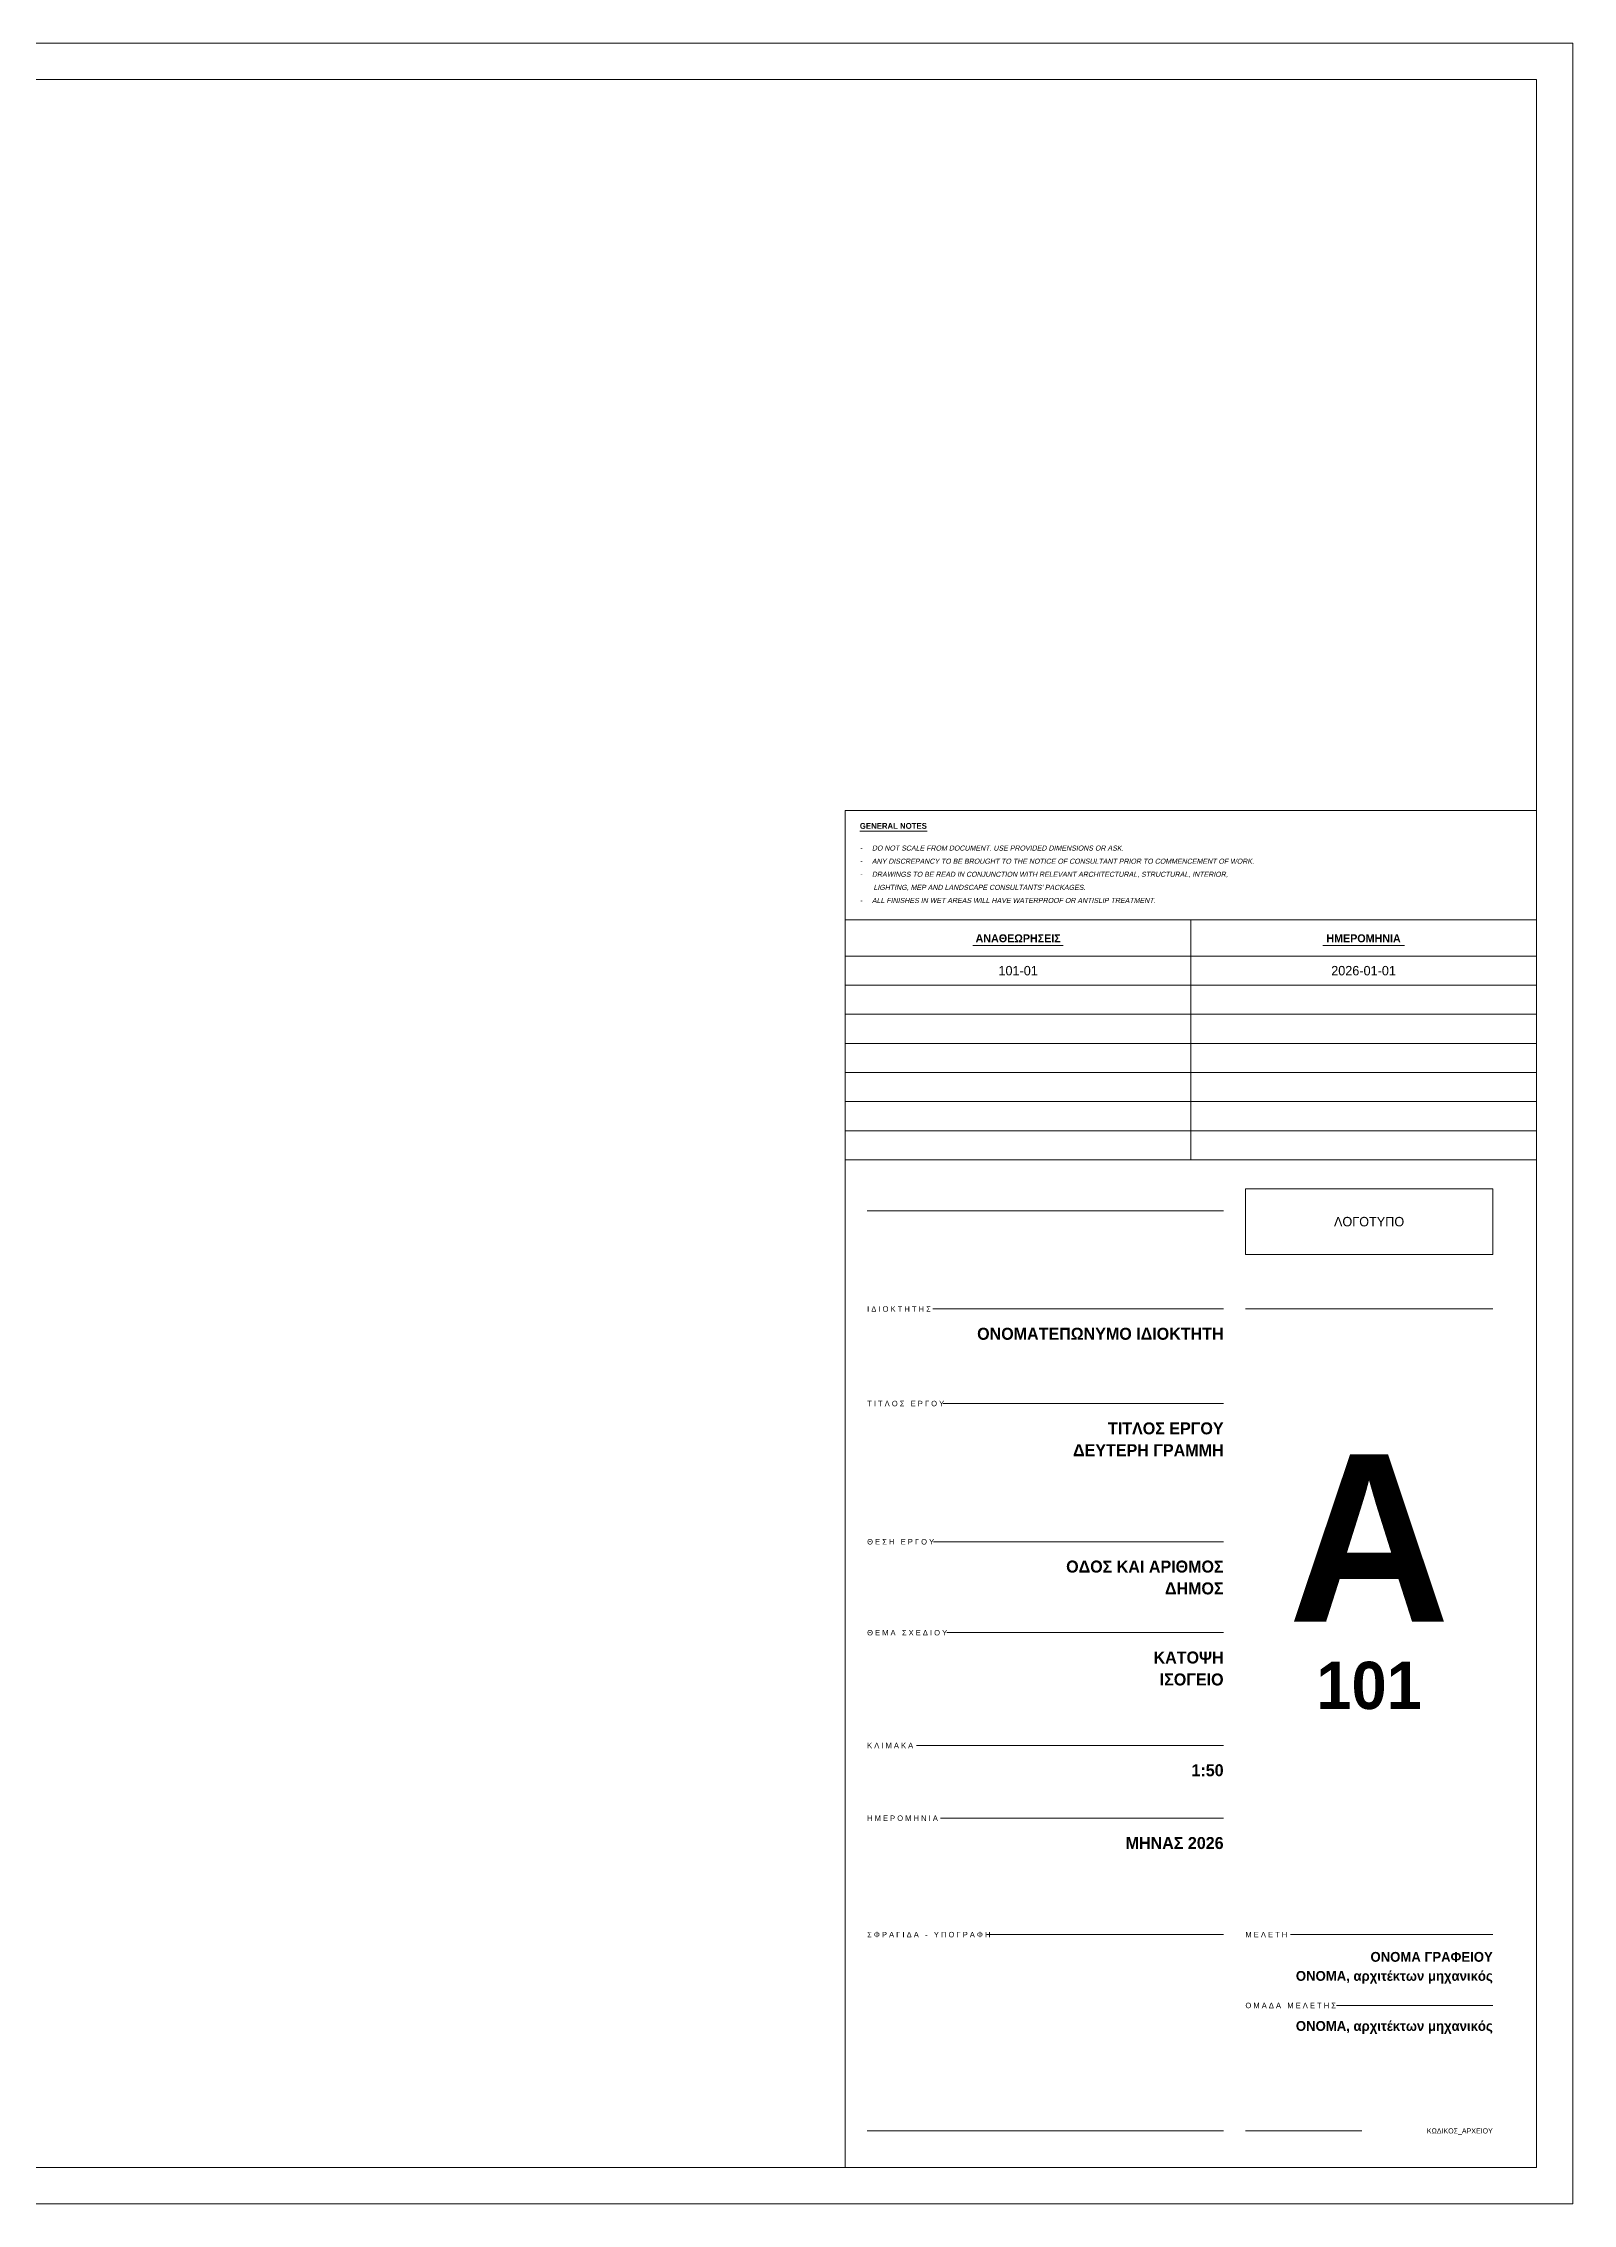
# Model space of a CAD drawing. Extents: x 0 to 269, y -106 to 0.
# Drawn here: x 33.61 to 44.12, y -24.97 to -10.12 of the extents above; entities that cross this region are included whole.
import ezdxf
from ezdxf.enums import TextEntityAlignment as Align

# ---------------------------------------------------------------- set-up
doc = ezdxf.new("R2010")
doc.units = 0
doc.layers.add('Πινακίδα', color=61, linetype='Continuous', lineweight=18)
doc.styles.add('KIT', font='Commissioner-Regular.ttf')
doc.styles.add('KIT-B', font='Commissioner-Bold.ttf')
doc.styles.add('KIT-L', font='Commissioner-Light.ttf')

# ---------------------------------------------------------------- blocks, each defined once
blk = doc.blocks.new('PLAISIO_A1_25')
at = {"color": 252}
blk.add_lwpolyline([(0, 0), (21.025, 0), (21.025, 14.85), (0, 14.85)], close=True, dxfattribs=at)
at = {"color": 62}
blk.add_lwpolyline([(0.25, 0.25), (20.775, 0.25), (20.775, 14.6), (0.25, 14.6)], close=True, dxfattribs=at)
blk = doc.blocks.new('PINAKIDA_25')
at = {"color": 62}
for p, q in [((-4.6, 6.575), (-2.15, 6.575)), ((-4.148, 5.9), (-2.15, 5.9)), ((-2, 5.9), (-0.3, 5.9)), ((-4.077, 5.25), (-2.15, 5.25)), ((-4.144, 4.3), (-2.15, 4.3)), ((-4.053, 3.675), (-2.15, 3.675)), ((-4.26, 2.9), (-2.15, 2.9)), ((-4.096, 2.4), (-2.15, 2.4)), ((-3.777, 1.6), (-2.15, 1.6)), ((-1.691, 1.6), (-0.3, 1.6)), ((-1.374, 1.113), (-0.3, 1.113)), ((-4.6, 0.25), (-2.15, 0.25)), ((-2, 0.25), (-1.2, 0.25))]:
    blk.add_line(p, q, dxfattribs=at)
blk.add_lwpolyline([(-4.75, 0), (0, 0), (0, 6.925), (-4.75, 6.925)], close=True)
at = {"color": 252}
blk.add_lwpolyline([(-2, 6.275), (-0.3, 6.275), (-0.3, 6.725), (-2, 6.725)], close=True, dxfattribs=at)
at = {"color": 252, "style": 'KIT-L'}
blk.add_text('ΛΟΓΟΤΥΠΟ', height=0.065, dxfattribs=at).set_placement((-1.15, 6.5), align=Align.MIDDLE_CENTER)
at = {"style": 'KIT-L'}
for s, p in [('Ι Δ Ι Ο Κ Τ Η Τ Η Σ', (-4.6, 5.881)), ('Τ Ι Τ Λ Ο Σ   Ε Ρ Γ Ο Υ', (-4.6, 5.231)), ('Θ Ε Σ Η   Ε Ρ Γ Ο Υ', (-4.6, 4.281)), ('Θ Ε Μ Α   Σ Χ Ε Δ Ι Ο Υ', (-4.6, 3.656)), ('Κ Λ Ι Μ Α Κ Α', (-4.6, 2.881)), ('Η Μ Ε Ρ Ο Μ Η Ν Ι Α', (-4.6, 2.381)), ('Σ Φ Ρ Α Γ Ι Δ Α   -   Υ Π Ο Γ Ρ Α Φ Η', (-4.6, 1.581)), ('Μ Ε Λ Ε Τ Η', (-2, 1.581)), ('Ο Μ Α Δ Α   Μ Ε Λ Ε Τ Η Σ', (-2, 1.094))]:
    blk.add_text(s, height=0.0375, dxfattribs=at).set_placement(p)
for tag, height, style, p in [('ΙΔΙΟΚΤΗΤΗΣ1', 0.0825, 'KIT-B', (-2.15, 5.688)), ('ΙΔΙΟΚΤΗΤΗΣ2', 0.0825, 'KIT-B', (-2.15, 5.538)), ('ΤΙΤΛΟΣ1', 0.0825, 'KIT-B', (-2.15, 5.038)), ('ΤΙΤΛΟΣ2', 0.0825, 'KIT-B', (-2.15, 4.888)), ('ΤΙΤΛΟΣ3', 0.0825, 'KIT-B', (-2.15, 4.737)), ('ΤΙΤΛΟΣ4', 0.0825, 'KIT-B', (-2.15, 4.588)), ('ΘΕΣΗ1', 0.0825, 'KIT-B', (-2.15, 4.088)), ('ΘΕΣΗ2', 0.0825, 'KIT-B', (-2.15, 3.938)), ('ΘΕΜΑ1', 0.0825, 'KIT-B', (-2.15, 3.463)), ('ΘΕΜΑ2', 0.0825, 'KIT-B', (-2.15, 3.312)), ('ΘΕΜΑ3', 0.0825, 'KIT-B', (-2.15, 3.163)), ('ΚΛΙΜΑΚΑ', 0.0825, 'KIT-B', (-2.15, 2.688)), ('ΗΜΕΡΟΜΗΝΙΑ', 0.0825, 'KIT-B', (-2.15, 2.188)), ('ΜΕΛΕΤΗ1', 0.0675, 'KIT-B', (-0.3, 1.413)), ('ΜΕΛΕΤΗ2', 0.0675, 'KIT-B', (-0.3, 1.282)), ('ΟΜΑΔΑ1', 0.0675, 'KIT-B', (-0.3, 0.938)), ('ΟΜΑΔΑ2', 0.0675, 'KIT-B', (-0.3, 0.807)), ('ΟΜΑΔΑ3', 0.0675, 'KIT-B', (-0.3, 0.678)), ('ΟΜΑΔΑ4', 0.0675, 'KIT-B', (-0.3, 0.547)), ('ΑΡΧΕΙΟ', 0.035, 'KIT', (-0.3, 0.233))]:
    blk.add_attdef(tag, text='', height=height, dxfattribs=dict(style=style)).set_placement(p, align=Align.RIGHT)
at = {"style": 'KIT-B'}
for tag, height, p in [('ΚΑΤΗΓΟΡΙΑ', 1.15, (-1.15, 3.75)), ('ΑΡΙΘΜΟΣ', 0.325, (-1.15, 3.15))]:
    blk.add_attdef(tag, text='', height=height, dxfattribs=at).set_placement(p, align=Align.CENTER)
blk = doc.blocks.new('ANATHEORISEIS_25')
for p, q in [((-2.375, 0), (-2.375, 1.65)), ((-4.75, 1.4), (0, 1.4)), ((-3.873, 1.474), (-3.252, 1.474)), ((-1.468, 1.474), (-0.907, 1.474)), ((-4.75, 1.2), (0, 1.2)), ((-4.75, 1), (0, 1)), ((-4.75, 0.8), (0, 0.8)), ((-4.75, 0.6), (0, 0.6)), ((-4.75, 0.4), (0, 0.4)), ((-4.75, 0.2), (0, 0.2))]:
    blk.add_line(p, q)
blk.add_lwpolyline([(-4.75, 0), (0, 0), (0, 1.65), (-4.75, 1.65)], close=True)
at = {"style": 'KIT-B'}
for s, p in [('ΑΝΑΘΕΩΡΗΣΕΙΣ', (-3.562, 1.495)), ('ΗΜΕΡΟΜΗΝΙΑ', (-1.188, 1.495))]:
    blk.add_text(s, height=0.055, dxfattribs=at).set_placement(p, align=Align.CENTER)
at = {"style": 'KIT-L'}
for tag, p in [('ΑΝΑΘ1', (-3.562, 1.3)), ('ΗΜΕΡ1', (-1.188, 1.3)), ('ΑΝΑΘ2', (-3.562, 1.1)), ('ΗΜΕΡ2', (-1.188, 1.1)), ('ΑΝΑΘ3', (-3.562, 0.9)), ('ΗΜΕΡ3', (-1.188, 0.9)), ('ΑΝΑΘ4', (-3.562, 0.7)), ('ΗΜΕΡ4', (-1.188, 0.7)), ('ΑΝΑΘ5', (-3.562, 0.5)), ('ΗΜΕΡ5', (-1.188, 0.5)), ('ΑΝΑΘ6', (-3.562, 0.3)), ('ΗΜΕΡ6', (-1.188, 0.3)), ('ΑΝΑΘ7', (-3.562, 0.1)), ('ΗΜΕΡ7', (-1.188, 0.1))]:
    blk.add_attdef(tag, text='', height=0.065, dxfattribs=at).set_placement(p, align=Align.MIDDLE_CENTER)
blk = doc.blocks.new('SIMEIOSEIS_25')
blk.add_line((-4.65, 0.608), (-4.187, 0.608))
blk.add_lwpolyline([(-4.75, 0), (0, 0), (0, 0.75), (-4.75, 0.75)], close=True)
at = {"style": 'KIT-B'}
blk.add_text('GENERAL NOTES', height=0.04, dxfattribs=at).set_placement((-4.65, 0.625))
at = {"style": 'KIT', "oblique": 12}
for s, p in [('-     DO NOT SCALE FROM DOCUMENT. USE PROVIDED DIMENSIONS OR ASK.', (-4.65, 0.475)), ('-     ANY DISCREPANCY TO BE BROUGHT TO THE NOTICE OF CONSULTANT PRIOR TO COMMENCEMENT OF WORK.', (-4.65, 0.385)), ('-     DRAWINGS TO BE READ IN CONJUNCTION WITH RELEVANT ARCHITECTURAL, STRUCTURAL, INTERIOR,', (-4.65, 0.295)), ('-     ALL FINISHES IN WET AREAS WILL HAVE WATERPROOF OR ANTISLIP TREATMENT.', (-4.65, 0.115)), ("       LIGHTING, MEP AND LANDSCAPE CONSULTANTS' PACKAGES.", (-4.65, 0.205))]:
    blk.add_text(s, height=0.035, dxfattribs=at).set_placement(p)

msp = doc.modelspace()

# ---------------------------------------------------------------- block references
at = {"layer": 'Πινακίδα'}
for name, p in [('PLAISIO_A1_25', (23.1, -24.97)), ('SIMEIOSEIS_25', (43.875, -16.145))]:
    msp.add_blockref(name, p, dxfattribs=at)
for name, p, values in [('ANATHEORISEIS_25', (43.875, -17.795), {'ΑΝΑΘ1': '101-01', 'ΗΜΕΡ1': '2026-01-01'}), ('PINAKIDA_25', (43.875, -24.72), {'ΙΔΙΟΚΤΗΤΗΣ1': 'ΟΝΟΜΑΤΕΠΩΝΥΜΟ ΙΔΙΟΚΤΗΤΗ', 'ΤΙΤΛΟΣ1': 'ΤΙΤΛΟΣ ΕΡΓΟΥ', 'ΤΙΤΛΟΣ2': 'ΔΕΥΤΕΡΗ ΓΡΑΜΜΗ', 'ΘΕΣΗ1': 'ΟΔΟΣ ΚΑΙ ΑΡΙΘΜΟΣ', 'ΘΕΣΗ2': 'ΔΗΜΟΣ', 'ΘΕΜΑ1': 'ΚΑΤΟΨΗ', 'ΘΕΜΑ2': 'ΙΣΟΓΕΙΟ', 'ΚΛΙΜΑΚΑ': '1:50', 'ΗΜΕΡΟΜΗΝΙΑ': 'ΜΗΝΑΣ 2026', 'ΚΑΤΗΓΟΡΙΑ': 'Α', 'ΑΡΙΘΜΟΣ': '101', 'ΜΕΛΕΤΗ1': 'ΟΝΟΜΑ ΓΡΑΦΕΙΟΥ', 'ΜΕΛΕΤΗ2': 'ΟΝΟΜΑ, αρχιτέκτων μηχανικός', 'ΟΜΑΔΑ1': 'ΟΝΟΜΑ, αρχιτέκτων μηχανικός', 'ΑΡΧΕΙΟ': 'ΚΩΔΙΚΟΣ_ΑΡΧΕΙΟΥ'})]:
    msp.add_blockref(name, p, dxfattribs=at).add_auto_attribs(values)

doc.saveas('drawing.dxf')
